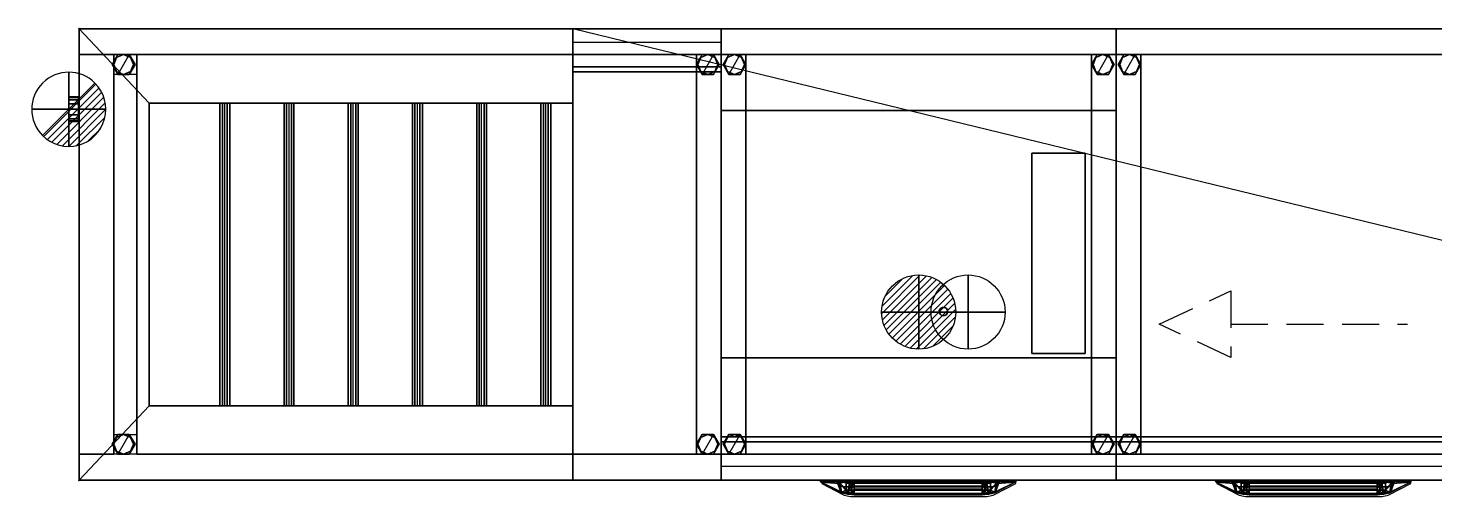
# Model space of a CAD drawing. Header units: millimetres. Extents: x -68 to 5486, y -1097 to -150.
# Drawn here: x -68 to 2780, y -1097 to -150 of the extents above; entities that cross this region are included whole.
import ezdxf

# ---------------------------------------------------------------- set-up
doc = ezdxf.new("R2010")
doc.units = ezdxf.units.MM
doc.header["$LTSCALE"] = 300
doc.header["$PDMODE"] = 3
doc.linetypes.add('CONTINUA', pattern=[0])
doc.linetypes.add('NASCOSTA', pattern=[0.375, 0.25, -0.125])
for name, color, linetype in [('IQ_200_2D', 1, 'Continuous'), ('IQ_200_3D', 1, 'CONTINUA'), ('IQ_204_2D', 7, 'Continuous'), ('IQ_204_3D', 7, 'Continuous'), ('IQ_CON_COLDWATER_INT', 7, 'Continuous'), ('IQ_CON_DRAIN_INT', 7, 'Continuous'), ('IQ_CON_HOTWATER_INT', 7, 'Continuous'), ('IQ_INS_3D', 3, 'Continuous')]:
    doc.layers.add(name, color=color, linetype=linetype)

# ---------------------------------------------------------------- blocks, each defined once
blk = doc.blocks.new('Pann800')
at = {"layer": 'IQ_200_3D'}
for points in [[(800, -25, 21), (0, -25, 21), (0, 25, 21), (800, 25, 21)], [(0, 25, 21), (800, 25, 21), (800, 25), (0, 25)], [(800, 25), (0, 25), (0, 0), (800, 0)], [(0, 0, -897.7), (800, 0, -897.7), (800, -52.5, -860), (0, -52.5, -860)], [(0, -52.5, -19.3), (800, -52.5, -19.3), (800, -25, 21), (0, -25, 21)], [(800, -52.5, -860), (0, -52.5, -860), (0, -52.5, -19.3), (800, -52.5, -19.3)]]:
    blk.add_3dface(points, dxfattribs=at)
mesh = blk.add_polyface(dxfattribs=at)
corners = [(0, -25, 21), (0, 25, 21), (0, 25), (0, 0), (0, 0, -897.7), (0, -52.5, -860), (0, -52.5, -19.3)]
mesh.append_faces([[corners[k] for k in face] for face in [(0, 6, 0)]], dxfattribs={"vtx0": -1})
mesh.append_faces([[corners[k] for k in face] for face in [(0, 3, 4), (0, 4, 5), (0, 5, 6)]], dxfattribs={"vtx0": -1, "vtx2": -1})
mesh.append_faces([[corners[k] for k in face] for face in [(0, 1, 2, 3)]], dxfattribs={"vtx3": -1})
mesh = blk.add_polyface(dxfattribs=at)
corners = [(800, -25, 21), (800, 25, 21), (800, 25), (800, 0), (800, 0, -897.7), (800, -52.5, -860), (800, -52.5, -19.3)]
mesh.append_faces([[corners[k] for k in face] for face in [(0, 6, 0)]], dxfattribs={"vtx0": -1})
mesh.append_faces([[corners[k] for k in face] for face in [(0, 3, 4), (0, 4, 5), (0, 5, 6)]], dxfattribs={"vtx0": -1, "vtx2": -1})
mesh.append_faces([[corners[k] for k in face] for face in [(0, 1, 2, 3)]], dxfattribs={"vtx3": -1})
blk = doc.blocks.new('Pann800Low')
at = {"layer": 'IQ_200_3D', "extrusion": (-1, 3.44509e-16, -2.22045e-16), "elevation": 800}
blk.add_lwpolyline([(0, 0), (0, 367.3), (52.5, 405), (52.5, 0)], close=True, dxfattribs=at)
at = {"layer": 'IQ_200_3D', "extrusion": (-1, 3.44509e-16, -2.22045e-16)}
blk.add_lwpolyline([(0, 0), (0, 367.3), (52.5, 405), (52.5, 0)], close=True, dxfattribs=at)
at = {"layer": 'IQ_200_3D'}
for points in [[(-800, 0), (0, 0), (0, -52.5), (-800, -52.5)], [(-800, -52.5, 405), (0, -52.5, 405), (0, 0, 367.3), (-800, 0, 367.3)], [(0, 0), (0, 0, 367.3), (-800, 0, 367.3), (-800, 0)], [(-800, -52.5), (-800, 0), (-800, 0, 367.3), (-800, -52.5, 405)], [(0, -52.5), (0, 0), (0, 0, 367.3), (0, -52.5, 405)], [(0, -52.5), (-800, -52.5), (-800, -52.5, 405), (0, -52.5, 405)]]:
    blk.add_3dface(points, dxfattribs=at)
blk = doc.blocks.new('Panel800_Back')
at = {"layer": 'IQ_200_3D'}
for points in [[(0, 52.5, 1270), (-800, 52.5, 1270), (-800, 52.5, 410), (0, 52.5, 410)], [(-800, 52.5, 1270), (-800, -0.6, 1270), (-800, 0, 410), (-800, 52.5, 410)], [(-800, 52.5, 405), (-800, 0, 405), (-800, 0), (-800, 52.5)], [(0, 52.5), (0, 52.5, 405), (-800, 52.5, 405), (-800, 52.5)], [(-800, 0, 405), (-800, 52.5, 405), (0, 52.5, 405), (0, 0, 405)], [(-800, 0, 410), (-800, 52.5, 410), (0, 52.5, 410), (0, 0, 410)], [(0, 52.5, 1270), (0, -0.6, 1270), (0, 0, 410), (0, 52.5, 410)], [(0, 52.5, 405), (0, 0, 405), (0, 0), (0, 52.5)], [(0, 0, 405), (0, 0, 410), (-800, 0, 410), (-800, 0, 405)]]:
    blk.add_3dface(points, dxfattribs=at)
blk = doc.blocks.new('Feet')
at = {"layer": 'IQ_200_3D'}
mesh = blk.add_polyface(dxfattribs=at)
corners = [(11.5, -20), (23.1, 0), (11.5, 20), (-11.5, 20), (-23.1, 0), (-11.5, -20), (11.5, -20, 6.2), (23.1, 0, 6.2), (11.5, 20, 6.2), (-11.5, 20, 6.2), (-23.1, 0, 6.2), (-11.5, -20, 6.2)]
mesh.append_faces([[corners[k] for k in face] for face in [(0, 1, 7, 6), (1, 2, 8, 7), (2, 3, 9, 8), (3, 9, 10, 4), (4, 10, 11, 5), (5, 11, 6, 0), (1, 7, 6, 0)]])
mesh.append_faces([[corners[k] for k in face] for face in [(2, 5, 4, 3), (8, 11, 10, 9)]], dxfattribs={"vtx0": -1})
mesh.append_faces([[corners[k] for k in face] for face in [(0, 1, 2, 5), (6, 7, 8, 11)]], dxfattribs={"vtx2": -1})
mesh = blk.add_polyface(dxfattribs=at)
corners = [(-20, 0, 39), (-14.1, -14.1, 39), (0, -20, 39), (14.1, -14.1, 39), (20, 0, 39), (14.1, 14.1, 39), (0, 20, 39), (-14.1, 14.1, 39), (-20, 0, 150), (-14.1, -14.1, 150), (0, -20, 150), (14.1, -14.1, 150), (20, 0, 150), (14.1, 14.1, 150), (0, 20, 150), (-14.1, 14.1, 150)]
mesh.append_faces([[corners[k] for k in face] for face in [(0, 1, 9, 8), (1, 2, 10, 9), (2, 3, 11, 10), (3, 4, 12, 11), (4, 5, 13, 12), (5, 6, 14, 13), (6, 7, 15, 14), (7, 0, 8, 15)]])
blk = doc.blocks.new('Maniglia')
at = {"layer": 'IQ_200_3D'}
mesh = blk.add_polyface(dxfattribs=at)
corners = [(-198.8, 0, 104.8), (-198.3, -2.3, 104.9), (-198.1, -3.3, 104.9), (-197.6, -3.9, 105.2), (-199.2, 0, 104.2), (-198.7, -2.3, 104.3), (-198.4, -3.2, 104.4), (-199.1, 0, 103.7), (-198.7, -2.3, 103.8), (-198.5, -3.2, 103.8), (-197.3, -4.3, 104.4), (-198.7, 0, 103.2), (-198.2, -2.2, 103.2), (-197.7, -3.3, 103.3), (-197.4, -3.7, 103.5), (-197.3, -4.3, 104.4), (-198.2, 0, 103.1), (-197.7, -2.2, 103.1), (-197, -3.3, 103.2), (-197.1, -3.7, 103.5)]
mesh.append_faces([[corners[k] for k in face] for face in [(0, 1, 5, 4), (1, 2, 6, 5), (2, 3, 6), (4, 5, 8, 7), (5, 6, 9, 8), (6, 3, 10, 9), (7, 8, 12, 11), (8, 9, 13, 12), (9, 10, 14, 13), (10, 15, 14), (11, 12, 17, 16), (12, 13, 18, 17), (13, 14, 19, 18), (14, 15, 19)]])
mesh = blk.add_polyface(dxfattribs=at)
corners = [(-197.6, -3.9, 105.2), (-198.1, -3.3, 104.9), (-198.3, -2.3, 104.9), (-198.8, 0, 104.8), (-166.4, 0, 130.7), (-157.8, -23.6, 129.8)]
mesh.append_faces([[corners[k] for k in face] for face in [(0, 4, 5)]], dxfattribs={"vtx0": -1})
mesh.append_faces([[corners[k] for k in face] for face in [(0, 3, 4)]], dxfattribs={"vtx0": -1, "vtx2": -1})
mesh.append_faces([[corners[k] for k in face] for face in [(0, 1, 2, 3)]], dxfattribs={"vtx3": -1})
mesh = blk.add_polyface(dxfattribs=at)
corners = [(-197.6, -3.9, 105.2), (-197.1, -3.7, 103.5), (-197, -3.3, 103.2), (-197.7, -2.2, 103.1), (-198.2, 0, 103.1), (-160.5, -6.4, 103.3), (-160.4, -5.8, 103.1), (-146.7, -2.1, 103.1), (-146.7, 0, 103.1)]
mesh.append_faces([[corners[k] for k in face] for face in [(0, 5, 1), (1, 5, 6, 2), (2, 6, 7, 3), (3, 7, 8, 4)]])
mesh = blk.add_polyface(dxfattribs=at)
corners = [(-166.4, 0, 130.7), (-160.7, 0, 133.9), (-158.4, -12.2, 132), (-156, -24.3, 130.7), (-157.8, -23.6, 129.8)]
mesh.append_faces([[corners[k] for k in face] for face in [(0, 1, 2), (2, 3, 4), (0, 2, 4)]])
mesh = blk.add_polyface(dxfattribs=at)
corners = [(-147.1, 0, 135.1), (-147.1, -6.3, 133.2), (-147.1, -13.3, 132.1), (-147.1, -20, 132.1), (-145.2, -26.6, 133), (-143.4, -28.5, 131.6), (-136.1, -29.1, 120.4), (-135.3, -27.4, 119.1), (-141.3, -24, 116.2), (-142.3, -25.4, 117), (-155.8, -25.6, 128.9), (-156, -24.3, 130.7), (-158.4, -12.2, 132), (-160.7, 0, 133.9)]
mesh.append_faces([[corners[k] for k in face] for face in [(0, 1, 13), (1, 2, 12, 13), (2, 3, 11, 12), (3, 4, 11), (4, 5, 10, 11), (5, 6, 9, 10), (6, 7, 8, 9)]])
mesh = blk.add_polyface(dxfattribs=at)
corners = [(-136.7, 0, 135.1), (-136.7, -6.3, 133.2), (-136.7, -13.3, 132.1), (-136.7, -20, 132.1), (-135.9, -26.8, 133), (-135.9, -28.6, 131.7), (-130.8, -29.8, 121.6), (-130.6, -27.9, 120), (-135.3, -27.4, 119.1), (-136.1, -29.1, 120.4), (-143.4, -28.5, 131.6), (-145.2, -26.6, 133), (-147.1, -20, 132.1), (-147.1, -13.3, 132.1), (-147.1, -6.3, 133.2), (-147.1, 0, 135.1)]
mesh.append_faces([[corners[k] for k in face] for face in [(0, 1, 14, 15), (1, 2, 13, 14), (2, 3, 12, 13), (3, 4, 11, 12), (4, 5, 10, 11), (5, 6, 9, 10), (6, 7, 8, 9)]])
mesh = blk.add_polyface(dxfattribs=at)
corners = [(-130.6, -27.9, 120), (-130.6, -18.1, 121.4), (-130.6, -11.8, 121.2), (-130.6, -3.8, 119.6), (-130.6, -3.1, 118.7), (-134.3, -3.1, 116.7), (-138, -3.1, 114.8), (-139.3, -3.1, 113.1), (-146.7, -3.1, 104.1), (-146.7, -2.8, 103.3), (-146.7, -2.1, 103.1), (-146.7, 0, 103.1), (128.6, -27.9, 120), (128.6, -18.1, 121.4), (128.6, -11.8, 121.2), (128.6, -3.8, 119.6), (128.6, -3.1, 118.7), (132.3, -3.1, 116.7), (136, -3.1, 114.8), (137.3, -3.1, 113.1), (144.7, -3.1, 104.1), (144.7, -2.8, 103.3), (144.7, -2.1, 103.1), (144.7, 0, 103.1)]
mesh.append_faces([[corners[k] for k in face] for face in [(0, 12, 13, 1), (2, 1, 13, 14), (3, 2, 14, 15), (4, 3, 15, 16), (5, 4, 16, 17), (6, 5, 17, 18), (7, 6, 18, 19), (8, 7, 19, 20), (9, 8, 20, 21), (10, 9, 21, 22), (11, 10, 22, 23)]])
mesh = blk.add_polyface(dxfattribs=at)
corners = [(134.7, 0, 135.1), (134.7, -6.3, 133.2), (134.7, -13.3, 132.1), (134.7, -20, 132.1), (133.9, -26.8, 133), (133.9, -28.6, 131.7), (128.8, -29.8, 121.6), (128.6, -27.9, 120), (-130.6, -27.9, 120), (-130.8, -29.8, 121.6), (-135.9, -28.6, 131.7), (-135.9, -26.8, 133), (-136.7, -20, 132.1), (-136.7, -13.3, 132.1), (-136.7, -6.3, 133.2), (-136.7, 0, 135.1)]
mesh.append_faces([[corners[k] for k in face] for face in [(0, 1, 14, 15), (1, 2, 13, 14), (2, 3, 12, 13), (3, 4, 11, 12), (4, 5, 10, 11), (5, 6, 9, 10), (6, 7, 8, 9)]])
mesh = blk.add_polyface(dxfattribs=at)
corners = [(134.7, 0, 135.1), (134.7, -6.3, 133.2), (134.7, -13.3, 132.1), (134.7, -20, 132.1), (133.9, -26.8, 133), (133.9, -28.6, 131.7), (128.8, -29.8, 121.6), (128.6, -27.9, 120), (133.3, -27.4, 119.1), (134.1, -29.1, 120.4), (141.4, -28.5, 131.6), (143.2, -26.6, 133), (145.1, -20, 132.1), (145.1, -13.3, 132.1), (145.1, -6.3, 133.2), (145.1, 0, 135.1)]
mesh.append_faces([[corners[k] for k in face] for face in [(15, 14, 1, 0), (14, 13, 2, 1), (13, 12, 3, 2), (12, 11, 4, 3), (11, 10, 5, 4), (10, 9, 6, 5), (9, 8, 7, 6)]])
mesh = blk.add_polyface(dxfattribs=at)
corners = [(145.1, 0, 135.1), (145.1, -6.3, 133.2), (145.1, -13.3, 132.1), (145.1, -20, 132.1), (143.2, -26.6, 133), (141.4, -28.5, 131.6), (134.1, -29.1, 120.4), (133.3, -27.4, 119.1), (139.3, -24, 116.2), (140.3, -25.4, 117), (153.8, -25.6, 128.9), (154, -24.3, 130.7), (156.4, -12.2, 132), (158.7, 0, 133.9)]
mesh.append_faces([[corners[k] for k in face] for face in [(13, 1, 0), (13, 12, 2, 1), (12, 11, 3, 2), (11, 4, 3), (11, 10, 5, 4), (10, 9, 6, 5), (9, 8, 7, 6)]])
mesh = blk.add_polyface(dxfattribs=at)
corners = [(195.6, -3.9, 105.2), (195.1, -3.7, 103.5), (195, -3.3, 103.2), (195.7, -2.2, 103.1), (196.1, 0, 103.1), (158.5, -6.4, 103.3), (158.4, -5.8, 103.1), (144.7, -2.1, 103.1), (144.7, 0, 103.1)]
mesh.append_faces([[corners[k] for k in face] for face in [(1, 5, 0), (2, 6, 5, 1), (3, 7, 6, 2), (4, 8, 7, 3)]])
mesh = blk.add_polyface(dxfattribs=at)
corners = [(164.3, 0, 130.7), (158.7, 0, 133.9), (156.4, -12.2, 132), (154, -24.3, 130.7), (155.8, -23.6, 129.8)]
mesh.append_faces([[corners[k] for k in face] for face in [(2, 1, 0), (4, 3, 2), (4, 2, 0)]])
mesh = blk.add_polyface(dxfattribs=at)
corners = [(195.6, -3.9, 105.2), (196.1, -3.3, 104.9), (196.3, -2.3, 104.9), (196.8, 0, 104.8), (164.3, 0, 130.7), (155.8, -23.6, 129.8)]
mesh.append_faces([[corners[k] for k in face] for face in [(5, 4, 0)]], dxfattribs={"vtx1": -1})
mesh.append_faces([[corners[k] for k in face] for face in [(4, 3, 0)]], dxfattribs={"vtx1": -1, "vtx2": -1})
mesh.append_faces([[corners[k] for k in face] for face in [(3, 2, 1, 0)]], dxfattribs={"vtx3": -1})
mesh = blk.add_polyface(dxfattribs=at)
corners = [(196.8, 0, 104.8), (196.3, -2.3, 104.9), (196.1, -3.3, 104.9), (195.6, -3.9, 105.2), (197.2, 0, 104.2), (196.7, -2.3, 104.3), (196.4, -3.2, 104.4), (197.1, 0, 103.7), (196.7, -2.3, 103.8), (196.5, -3.2, 103.8), (195.3, -4.3, 104.4), (196.6, 0, 103.2), (196.2, -2.2, 103.2), (195.7, -3.3, 103.3), (195.3, -3.7, 103.5), (195.3, -4.3, 104.4), (196.1, 0, 103.1), (195.7, -2.2, 103.1), (195, -3.3, 103.2), (195.1, -3.7, 103.5)]
mesh.append_faces([[corners[k] for k in face] for face in [(4, 5, 1, 0), (5, 6, 2, 1), (6, 3, 2), (7, 8, 5, 4), (8, 9, 6, 5), (9, 10, 3, 6), (11, 12, 8, 7), (12, 13, 9, 8), (13, 14, 10, 9), (14, 15, 10), (16, 17, 12, 11), (17, 18, 13, 12), (18, 19, 14, 13), (19, 15, 14)]])
mesh = blk.add_polyface(dxfattribs=at)
corners = [(-197.6, -3.9, 105.2), (-157.8, -23.6, 129.8), (-156, -24.3, 130.7), (-197.3, -4.3, 104.4), (-157.4, -24.8, 128), (-155.8, -25.6, 128.9), (-160.5, -6.4, 103.3), (-143.5, -24.2, 116.1), (-142.3, -25.4, 117), (-159.6, -6.2, 103.2), (-142.8, -22.6, 115.2), (-141.3, -24, 116.2)]
mesh.append_faces([[corners[k] for k in face] for face in [(0, 1)]])
mesh = blk.add_polyface(dxfattribs=at)
corners = [(-197.6, -3.9, 105.2), (-157.8, -23.6, 129.8), (-156, -24.3, 130.7), (-197.3, -4.3, 104.4), (-157.4, -24.8, 128), (-155.8, -25.6, 128.9), (-160.5, -6.4, 103.3), (-143.5, -24.2, 116.1), (-142.3, -25.4, 117), (-159.6, -6.2, 103.2), (-142.8, -22.6, 115.2), (-141.3, -24, 116.2)]
mesh.append_faces([[corners[k] for k in face] for face in [(0, 1, 4, 3), (1, 2, 5, 4), (3, 4, 7, 6), (4, 5, 8, 7), (6, 7, 10, 9), (7, 8, 11, 10)]])
mesh = blk.add_polyface(dxfattribs=at)
corners = [(-160.4, -5.8, 103.1), (-160.5, -6.4, 103.3), (-159.6, -6.2, 103.2), (-142.8, -22.6, 115.2), (-141.3, -24, 116.2), (-135.3, -27.4, 119.1), (-130.6, -27.9, 120), (-130.6, -18.1, 121.4), (-130.6, -11.8, 121.2), (-130.6, -3.8, 119.6), (-130.6, -3.1, 118.7), (-134.7, -3.9, 117.5), (-134.3, -3.1, 116.7), (-138.8, -3.9, 115.4), (-138, -3.1, 114.8), (-140, -3.9, 113.8), (-139.3, -3.1, 113.1), (-147.5, -3.2, 103.8), (-146.7, -3.1, 104.1), (-146.7, -2.8, 103.3), (-146.7, -2.1, 103.1)]
mesh.append_faces([[corners[k] for k in face] for face in [(0, 1, 2), (2, 17, 20, 0), (17, 18, 19), (17, 19, 20), (2, 3, 15, 17), (15, 16, 18, 17), (3, 4, 13, 15), (13, 14, 16, 15), (4, 5, 11, 13), (11, 12, 14, 13), (5, 6, 7), (5, 7, 8, 11), (8, 9, 11), (11, 9, 10, 12)]])
mesh = blk.add_polyface(dxfattribs=at)
corners = [(158.4, -5.8, 103.1), (158.5, -6.4, 103.3), (157.6, -6.2, 103.2), (140.8, -22.6, 115.2), (139.3, -24, 116.2), (133.3, -27.4, 119.1), (128.6, -27.9, 120), (128.6, -18.1, 121.4), (128.6, -11.8, 121.2), (128.6, -3.8, 119.6), (128.6, -3.1, 118.7), (132.7, -3.9, 117.5), (132.3, -3.1, 116.7), (136.8, -3.9, 115.4), (136, -3.1, 114.8), (138, -3.9, 113.8), (137.3, -3.1, 113.1), (145.5, -3.2, 103.8), (144.7, -3.1, 104.1), (144.7, -2.8, 103.3), (144.7, -2.1, 103.1)]
mesh.append_faces([[corners[k] for k in face] for face in [(2, 1, 0), (0, 20, 17, 2), (19, 18, 17), (20, 19, 17), (17, 15, 3, 2), (17, 18, 16, 15), (15, 13, 4, 3), (15, 16, 14, 13), (13, 11, 5, 4), (13, 14, 12, 11), (7, 6, 5), (11, 8, 7, 5), (11, 9, 8), (12, 10, 9, 11)]])
mesh = blk.add_polyface(dxfattribs=at)
corners = [(195.6, -3.9, 105.2), (155.8, -23.6, 129.8), (154, -24.3, 130.7), (195.3, -4.3, 104.4), (155.4, -24.8, 128), (153.8, -25.6, 128.9), (158.5, -6.4, 103.3), (141.5, -24.2, 116.1), (140.3, -25.4, 117), (157.6, -6.2, 103.2), (140.8, -22.6, 115.2), (139.3, -24, 116.2)]
mesh.append_faces([[corners[k] for k in face] for face in [(3, 4, 1, 0), (4, 5, 2, 1), (6, 7, 4, 3), (7, 8, 5, 4), (9, 10, 7, 6), (10, 11, 8, 7)]])
mesh = blk.add_polyface(dxfattribs=at)
corners = [(195.6, -3.9, 105.2), (155.8, -23.6, 129.8), (154, -24.3, 130.7), (195.3, -4.3, 104.4), (155.4, -24.8, 128), (153.8, -25.6, 128.9), (158.5, -6.4, 103.3), (141.5, -24.2, 116.1), (140.3, -25.4, 117), (157.6, -6.2, 103.2), (140.8, -22.6, 115.2), (139.3, -24, 116.2)]
mesh.append_faces([[corners[k] for k in face] for face in [(1, 0)]])
blk = doc.blocks.new('Rinse')
at = {"layer": 'IQ_200_2D'}
for p, q in [((0, 0), (800, 0)), ((202.9, -913), (0, -913)), ((800, -913), (597.1, -913))]:
    blk.add_line(p, q, dxfattribs=at)
at = {"layer": 'IQ_200_2D', "linetype": 'CONTINUA', "ltscale": 10}
blk.add_lwpolyline([(202.9, -913), (203.6, -919.5), (246.3, -941.8, 0.121157), (271.2, -946), (528.8, -946, 0.121157), (553.7, -941.8), (596.4, -919.5), (597.1, -913)], format="xyb", dxfattribs=at)
at = {"layer": 'IQ_200_3D'}
for points in [[(800, 0, 1420), (800, -825.5, 1420), (0, -825.5, 1420), (0, 0, 1420)], [(0, -52.5, 570), (0, -107.5, 570), (0, -107.5, 1315), (0, -53.1, 1420)], [(0, -52.5, 150), (0, -52.5, 570), (0, -860.5, 570), (0, -860.5, 150)], [(800, -860.5, 570), (0, -860.5, 570), (0, -52.5, 570), (800, -52.5, 570)], [(0, -52.5, 150), (800, -52.5, 150), (800, -860.5, 150), (0, -860.5, 150)], [(0, -107.5, 1315), (0, -805.5, 1315), (0, -860.5, 1420), (0, -53.1, 1420)], [(50.1, -52.5, 115), (749.9, -52.5, 115), (749.9, -860.5, 115), (50.1, -860.5, 115)], [(50.1, -52.5, 115), (50.1, -860.5, 115), (50.1, -860.5, 150), (50.1, -52.5, 150)], [(749.9, -52.5, 115), (749.9, -860.5, 115), (749.9, -860.5, 150), (749.9, -52.5, 150)], [(800, -860.5, 150), (800, -860.5, 570), (800, -52.5, 570), (800, -52.5, 150)], [(800, -52.5, 570), (800, -107.5, 570), (800, -107.5, 1315), (800, -53.1, 1420)], [(800, -107.5, 1315), (800, -805.5, 1315), (800, -860.5, 1420), (800, -53.1, 1420)], [(0, -860.5, 1420), (0, -805.5, 1315), (0, -805.5, 570), (0, -860.5, 570)], [(800, -825.5, 1420), (0, -825.5, 1420), (0, -860.5, 1420), (800, -860.5, 1420)], [(800, -860.5, 1420), (800, -805.5, 1315), (800, -805.5, 570), (800, -860.5, 570)], [(0, -860.5, 517.3), (0, -860.5, 522.3), (800, -860.5, 522.3), (800, -860.5, 517.3)]]:
    blk.add_3dface(points, dxfattribs=at)
at = {"layer": 'IQ_204_2D'}
for p, q in [((0, -913), (0, 0)), ((800, -913), (800, 0))]:
    blk.add_line(p, q, dxfattribs=at)
for points in [[(800, -825.5), (0, -825.5)], [(800, -835.5), (0, -835.5)], [(800, -885.5), (0, -885.5)], [(597.1, -913), (202.9, -913)]]:
    blk.add_lwpolyline(points, dxfattribs=at)
at = {"rotation": 180}
for p in [(27, -72.5), (773, -72.5), (27, -840.5), (773, -840.5)]:
    blk.add_blockref('Feet', p, dxfattribs=at)
at = {"layer": 'IQ_200_3D'}
for name, p in [('Panel800_Back', (800, -52.5, 150)), ('Pann800', (0, -860.5, 1420)), ('Pann800Low', (800, -860.5, 150)), ('Maniglia', (400, -913, 560))]:
    blk.add_blockref(name, p, dxfattribs=at)
mesh = blk.add_polyface(dxfattribs=at)
corners = [(800, 0, 1420), (0, 0, 1420), (0, -825.5, 1420), (800, -825.5, 1420), (800, 0, 1792), (0, 0, 1792), (0, -825.5, 1792), (800, -825.5, 1792)]
mesh.append_faces([[corners[k] for k in face] for face in [(0, 1, 2, 3), (4, 5, 6, 7), (0, 1, 5, 4), (1, 2, 6, 5), (2, 6, 7, 3), (3, 7, 4, 0)]])
blk = doc.blocks.new('pq_con_drain3d')
at = {"layer": 'IQ_204_3D'}
for points, invisible_edges in [([(-8.5, 0, -60), (-8.2, 2.2, -60), (-7.4, 4.2, -60), (-6, 6, -60)], 8), ([(6, 6, -60), (7.4, 4.2, -60), (-6, -6, -60), (-8.5, 0, -60)], 14), ([(-8.5, 0), (-8.2, 2.2), (-8.2, 2.2, -60), (-8.5, 0, -60)], 2), ([(-8.5, 0, -60), (-6, -6, -60), (-7.4, -4.2, -60), (-8.2, -2.2, -60)], 1), ([(-8.5, 0, -60), (-8.2, -2.2, -60), (-8.2, -2.2), (-8.5, 0)], 2), ([(-7.4, 4.2, -60), (-8.2, 2.2, -60), (-8.2, 2.2), (-7.4, 4.2)], 10), ([(-6, 6, -60), (-7.4, 4.2, -60), (-7.4, 4.2), (-6, 6)], 10), ([(0, 8.5, -60), (-6, 6, -60), (-4.2, 7.4, -60), (-2.2, 8.2, -60)], 1), ([(-4.2, 7.4, -60), (-6, 6, -60), (-6, 6), (-4.2, 7.4)], 10), ([(-2.2, 8.2, -60), (-4.2, 7.4, -60), (-4.2, 7.4), (-2.2, 8.2)], 10), ([(0, 8.5, -60), (-2.2, 8.2, -60), (-2.2, 8.2), (0, 8.5)], 10), ([(0, 8.5, -60), (2.2, 8.2, -60), (4.2, 7.4, -60), (6, 6, -60)], 8), ([(0, 8.5), (2.2, 8.2), (2.2, 8.2, -60), (0, 8.5, -60)], 10), ([(4.2, 7.4, -60), (2.2, 8.2, -60), (2.2, 8.2), (4.2, 7.4)], 10), ([(6, 6, -60), (4.2, 7.4, -60), (4.2, 7.4), (6, 6)], 10), ([(7.4, 4.2, -60), (6, 6, -60), (6, 6), (7.4, 4.2)], 10), ([(8.5, 0, -60), (6, -6, -60), (7.4, 4.2, -60), (8.2, 2.2, -60)], 3), ([(8.5, 0, -60), (8.2, -2.2, -60), (7.4, -4.2, -60), (6, -6, -60)], 8), ([(8.2, 2.2, -60), (7.4, 4.2, -60), (7.4, 4.2), (8.2, 2.2)], 10), ([(8.5, 0, -60), (8.2, 2.2, -60), (8.2, 2.2), (8.5, 0)], 2), ([(8.5, 0), (8.2, -2.2), (8.2, -2.2, -60), (8.5, 0, -60)], 2), ([(-8.2, -2.2, -60), (-7.4, -4.2, -60), (-7.4, -4.2), (-8.2, -2.2)], 10), ([(-7.4, -4.2, -60), (-6, -6, -60), (-6, -6), (-7.4, -4.2)], 10), ([(0, -8.5, -60), (-2.2, -8.2, -60), (-4.2, -7.4, -60), (-6, -6, -60)], 8), ([(-6, -6, -60), (-4.2, -7.4, -60), (-4.2, -7.4), (-6, -6)], 10), ([(-4.2, -7.4, -60), (-2.2, -8.2, -60), (-2.2, -8.2), (-4.2, -7.4)], 10), ([(0, -8.5), (-2.2, -8.2), (-2.2, -8.2, -60), (0, -8.5, -60)], 10), ([(4.2, -7.4, -60), (2.2, -8.2, -60), (0, -8.5, -60), (6, -6, -60)], 4), ([(0, -8.5, -60), (2.2, -8.2, -60), (2.2, -8.2), (0, -8.5)], 10), ([(2.2, -8.2, -60), (4.2, -7.4, -60), (4.2, -7.4), (2.2, -8.2)], 10), ([(4.2, -7.4, -60), (6, -6, -60), (6, -6), (4.2, -7.4)], 10), ([(6, -6, -60), (7.4, -4.2, -60), (7.4, -4.2), (6, -6)], 10), ([(7.4, -4.2, -60), (8.2, -2.2, -60), (8.2, -2.2), (7.4, -4.2)], 10)]:
    blk.add_3dface(points, dxfattribs=dict(at, invisible_edges=invisible_edges))
blk = doc.blocks.new('coldwater')
blk.add_circle((0, 0), 3)
at = {"extrusion": (-1, 0, 0)}
blk.add_circle((0, 0), 3, dxfattribs=at)
at = {"extrusion": (0, -1, 0)}
blk.add_circle((0, 0), 3, dxfattribs=at)
blk = doc.blocks.new('*X12')
at = {"color": 0}
for p, q in [((134.08, 2208.73), (141.89, 2216.54)), ((134.16, 2210.23), (140.39, 2216.46)), ((134.24, 2207.47), (143.15, 2216.38)), ((134.56, 2206.38), (144.24, 2216.06)), ((134.8, 2212.28), (138.34, 2215.82)), ((135.01, 2205.42), (145.2, 2215.61)), ((135.56, 2204.56), (146.06, 2215.06)), ((136.22, 2203.8), (146.82, 2214.4)), ((136.96, 2203.13), (147.49, 2213.66)), ((137.81, 2202.56), (148.06, 2212.81)), ((138.76, 2202.1), (148.52, 2211.86)), ((139.83, 2201.76), (148.86, 2210.79)), ((141.06, 2201.57), (149.05, 2209.56)), ((142.52, 2201.61), (149.01, 2208.1)), ((144.44, 2202.12), (148.5, 2206.18))]:
    blk.add_line(p, q, dxfattribs=at)
blk = doc.blocks.new('hotwater')
for p, q in [((0, 0, -3), (0, 0, -3)), ((3, 0), (3, 0))]:
    blk.add_line(p, q)
blk.add_circle((0, 0), 3)
at = {"extrusion": (-1, 0, 0)}
blk.add_circle((0, 0), 3, dxfattribs=at)
at = {"extrusion": (0, -1, 0)}
blk.add_circle((0, 0), 3, dxfattribs=at)
at = {"xscale": 0.4000000000000909, "yscale": 0.4000000000000909, "zscale": 0.4000000000000909}
blk.add_blockref('*X12', (-56.63, -883.62), dxfattribs=at)
at = {"extrusion": (-1, 0, 0), "xscale": 0.3999999999999773, "yscale": 0.3999999999999773, "zscale": 0.3999999999999773}
blk.add_blockref('*X12', (-56.63, -883.62), dxfattribs=at)
at = {"extrusion": (0, -1, 0), "xscale": 0.4000000000000909, "yscale": 0.4000000000000909, "zscale": 0.4000000000000909}
blk.add_blockref('*X12', (-56.63, -883.62), dxfattribs=at)
blk = doc.blocks.new('DryerVent_RL')
at = {"layer": 'IQ_200_2D'}
for p, q in [((0, 0), (800, 0)), ((202.9, -913), (0, -913)), ((800, -913), (597.1, -913))]:
    blk.add_line(p, q, dxfattribs=at)
at = {"layer": 'IQ_200_2D', "linetype": 'CONTINUA', "ltscale": 10}
blk.add_lwpolyline([(202.9, -913), (203.6, -919.5), (246.3, -941.8, 0.121157), (271.2, -946), (528.8, -946, 0.121157), (553.7, -941.8), (596.4, -919.5), (597.1, -913)], format="xyb", dxfattribs=at)
at = {"layer": 'IQ_200_3D'}
for points in [[(800, 0, 1420), (800, -825.5, 1420), (0, -825.5, 1420), (0, 0, 1420)], [(0, -52.5, 570), (0, -107.5, 570), (0, -107.5, 1315), (0, -53.1, 1420)], [(0, -52.5, 150), (0, -52.5, 570), (0, -860.5, 570), (0, -860.5, 150)], [(800, -860.5, 570), (0, -860.5, 570), (0, -52.5, 570), (800, -52.5, 570)], [(0, -52.5, 150), (800, -52.5, 150), (800, -860.5, 150), (0, -860.5, 150)], [(0, -107.5, 1315), (0, -805.5, 1315), (0, -860.5, 1420), (0, -53.1, 1420)], [(50.1, -52.5, 115), (749.9, -52.5, 115), (749.9, -860.5, 115), (50.1, -860.5, 115)], [(50.1, -52.5, 115), (50.1, -860.5, 115), (50.1, -860.5, 150), (50.1, -52.5, 150)], [(749.9, -52.5, 115), (749.9, -860.5, 115), (749.9, -860.5, 150), (749.9, -52.5, 150)], [(800, -860.5, 150), (800, -860.5, 570), (800, -52.5, 570), (800, -52.5, 150)], [(800, -52.5, 570), (800, -107.5, 570), (800, -107.5, 1315), (800, -53.1, 1420)], [(800, -107.5, 1315), (800, -805.5, 1315), (800, -860.5, 1420), (800, -53.1, 1420)], [(0, -860.5, 1420), (0, -805.5, 1315), (0, -805.5, 570), (0, -860.5, 570)], [(800, -825.5, 1420), (0, -825.5, 1420), (0, -860.5, 1420), (800, -860.5, 1420)], [(800, -860.5, 1420), (800, -805.5, 1315), (800, -805.5, 570), (800, -860.5, 570)], [(0, -860.5, 517.3), (0, -860.5, 522.3), (800, -860.5, 522.3), (800, -860.5, 517.3)]]:
    blk.add_3dface(points, dxfattribs=at)
at = {"layer": 'IQ_204_2D'}
for p, q in [((0, -913), (0, 0)), ((800, -913), (800, 0))]:
    blk.add_line(p, q, dxfattribs=at)
for points in [[(0, -165.6), (800, -165.6)], [(629, -657), (629, -252), (737, -252), (737, -657), (629, -657)], [(0, -665.6), (800, -665.6)], [(800, -825.5), (0, -825.5)], [(800, -835.5), (0, -835.5)], [(800, -885.5), (0, -885.5)], [(597.1, -913), (202.9, -913)]]:
    blk.add_lwpolyline(points, dxfattribs=at)
at = {"rotation": 180}
for p in [(27, -72.5), (773, -72.5), (27, -840.5), (773, -840.5)]:
    blk.add_blockref('Feet', p, dxfattribs=at)
at = {"layer": 'IQ_200_3D'}
for name, p in [('Panel800_Back', (800, -52.5, 150)), ('Pann800', (0, -860.5, 1420)), ('Pann800Low', (800, -860.5, 150)), ('Maniglia', (400, -913, 560))]:
    blk.add_blockref(name, p, dxfattribs=at)
at = {"layer": 'IQ_204_3D', "rotation": 180}
blk.add_blockref('pq_con_drain3d', (450, -572, 175), dxfattribs=at)
at = {"layer": 'IQ_CON_COLDWATER_INT', "xscale": 25, "yscale": 25, "zscale": 25}
blk.add_blockref('coldwater', (500, -573), dxfattribs=at)
at = {"layer": 'IQ_CON_HOTWATER_INT', "xscale": 25, "yscale": 25, "zscale": 25}
blk.add_blockref('hotwater', (400, -573), dxfattribs=at)
at = {"layer": 'IQ_200_3D'}
mesh = blk.add_polyface(dxfattribs=at)
corners = [(800, 0, 1420), (0, 0, 1420), (0, -825.5, 1420), (800, -825.5, 1420), (800, 0, 1792), (0, 0, 1792), (0, -825.5, 1792), (800, -825.5, 1792)]
mesh.append_faces([[corners[k] for k in face] for face in [(0, 1, 2, 3), (4, 5, 6, 7), (0, 1, 5, 4), (1, 2, 6, 5), (2, 6, 7, 3), (3, 7, 4, 0)]])
mesh = blk.add_polyface(dxfattribs=at)
corners = [(800, -165.6, 1792), (0, -165.6, 1792), (0, -665.6, 1792), (800, -665.6, 1792), (800, -165.6, 1983), (0, -165.6, 1983), (0, -665.6, 1983), (800, -665.6, 1983)]
mesh.append_faces([[corners[k] for k in face] for face in [(0, 1, 2, 3), (4, 5, 6, 7), (0, 1, 5, 4), (1, 2, 6, 5), (2, 6, 7, 3), (3, 7, 4, 0)]])
mesh = blk.add_polyface(dxfattribs=at)
corners = [(737, -252, 1983), (629, -252, 1983), (629, -657, 1983), (737, -657, 1983), (737, -252, 1999), (629, -252, 1999), (629, -657, 1999), (737, -657, 1999)]
mesh.append_faces([[corners[k] for k in face] for face in [(0, 1, 2, 3), (4, 5, 6, 7), (0, 1, 5, 4), (1, 2, 6, 5), (2, 6, 7, 3), (3, 7, 4, 0)]])
blk = doc.blocks.new('Pann300Low')
at = {"layer": 'IQ_200_3D', "extrusion": (-1, 3.44509e-16, -2.22045e-16), "elevation": 300}
blk.add_lwpolyline([(0, 0), (0, 367.3), (52.5, 405), (52.5, 0)], close=True, dxfattribs=at)
at = {"layer": 'IQ_200_3D', "extrusion": (-1, 3.44509e-16, -2.22045e-16)}
blk.add_lwpolyline([(0, 0), (0, 367.3), (52.5, 405), (52.5, 0)], close=True, dxfattribs=at)
at = {"layer": 'IQ_200_3D'}
for points in [[(-300, 0), (0, 0), (0, -52.5), (-300, -52.5)], [(-300, -52.5, 405), (0, -52.5, 405), (0, 0, 367.3), (-300, 0, 367.3)], [(0, 0), (0, 0, 367.3), (-300, 0, 367.3), (-300, 0)], [(-300, -52.5), (-300, 0), (-300, 0, 367.3), (-300, -52.5, 405)], [(0, -52.5), (0, 0), (0, 0, 367.3), (0, -52.5, 405)], [(0, -52.5), (-300, -52.5), (-300, -52.5, 405), (0, -52.5, 405)]]:
    blk.add_3dface(points, dxfattribs=at)
blk = doc.blocks.new('Pann300')
at = {"layer": 'IQ_200_3D'}
for points in [[(300, -25, 21), (0, -25, 21), (0, 25, 21), (300, 25, 21)], [(0, 25, 21), (300, 25, 21), (300, 25), (0, 25)], [(300, 25), (0, 25), (0, 0), (300, 0)], [(0, 0, -897.7), (300, 0, -897.7), (300, -52.5, -860), (0, -52.5, -860)], [(0, -52.5, -19.3), (300, -52.5, -19.3), (300, -25, 21), (0, -25, 21)], [(300, -52.5, -860), (0, -52.5, -860), (0, -52.5, -19.3), (300, -52.5, -19.3)]]:
    blk.add_3dface(points, dxfattribs=at)
mesh = blk.add_polyface(dxfattribs=at)
corners = [(0, -25, 21), (0, 25, 21), (0, 25), (0, 0), (0, 0, -897.7), (0, -52.5, -860), (0, -52.5, -19.3)]
mesh.append_faces([[corners[k] for k in face] for face in [(0, 6, 0)]], dxfattribs={"vtx0": -1})
mesh.append_faces([[corners[k] for k in face] for face in [(0, 3, 4), (0, 4, 5), (0, 5, 6)]], dxfattribs={"vtx0": -1, "vtx2": -1})
mesh.append_faces([[corners[k] for k in face] for face in [(0, 1, 2, 3)]], dxfattribs={"vtx3": -1})
mesh = blk.add_polyface(dxfattribs=at)
corners = [(300, -25, 21), (300, 25, 21), (300, 25), (300, 0), (300, 0, -897.7), (300, -52.5, -860), (300, -52.5, -19.3)]
mesh.append_faces([[corners[k] for k in face] for face in [(0, 6, 0)]], dxfattribs={"vtx0": -1})
mesh.append_faces([[corners[k] for k in face] for face in [(0, 3, 4), (0, 4, 5), (0, 5, 6)]], dxfattribs={"vtx0": -1, "vtx2": -1})
mesh.append_faces([[corners[k] for k in face] for face in [(0, 1, 2, 3)]], dxfattribs={"vtx3": -1})
blk = doc.blocks.new('*X2')
at = {"color": 0}
for p, q in [((313.99, 2209.04), (321.51, 2216.55)), ((314.11, 2207.74), (322.8, 2216.44)), ((314.16, 2210.62), (319.93, 2216.39)), ((314.4, 2206.62), (323.93, 2216.15)), ((314.82, 2205.62), (324.92, 2215.72)), ((315.1, 2212.98), (317.57, 2215.44)), ((315.35, 2204.74), (325.8, 2215.19)), ((315.99, 2203.96), (326.58, 2214.56))]:
    blk.add_line(p, q, dxfattribs=at)
blk = doc.blocks.new('drain')
blk.add_line((-2.12, -2.12), (2.12, 2.12))
at = {"extrusion": (-1, 0, 0)}
blk.add_line((0, 2.12, -2.12), (0, -2.12, 2.12), dxfattribs=at)
at = {"extrusion": (0, -1, 0)}
blk.add_line((-2.12, 0, -2.12), (2.12, 0, 2.12), dxfattribs=at)
for start, end in [(45, 225), (225, 45)]:
    blk.add_arc((0, 0), 3, start, end)
at = {"extrusion": (-1, 0, 0)}
for start, end in [(45, 225), (225, 45)]:
    blk.add_arc((0, 0), 3, start, end, dxfattribs=at)
at = {"extrusion": (0, -1, 0)}
for start, end in [(45, 225), (225, 45)]:
    blk.add_arc((0, 0), 3, start, end, dxfattribs=at)
at = {"xscale": 0.4000000000000909, "yscale": 0.4000000000000909, "zscale": 0.4000000000000909}
blk.add_blockref('*X2', (-128.6, -883.62), dxfattribs=at)
at = {"extrusion": (-1, 0, 0), "xscale": 0.3999999999999773, "yscale": 0.3999999999999773, "zscale": 0.3999999999999773}
blk.add_blockref('*X2', (-128.6, -883.62), dxfattribs=at)
at = {"extrusion": (0, -1, 0), "xscale": 0.4000000000000909, "yscale": 0.4000000000000909, "zscale": 0.4000000000000909}
blk.add_blockref('*X2', (-128.6, -883.62), dxfattribs=at)
blk = doc.blocks.new('Panel300_Back')
at = {"layer": 'IQ_200_3D'}
for points in [[(0, 52.5, 1270), (-300, 52.5, 1270), (-300, 52.5, 410), (0, 52.5, 410)], [(-300, 52.5, 1270), (-300, -0.6, 1270), (-300, 0, 410), (-300, 52.5, 410)], [(-300, 52.5, 405), (-300, 0, 405), (-300, 0), (-300, 52.5)], [(0, 52.5), (0, 52.5, 405), (-300, 52.5, 405), (-300, 52.5)], [(-300, 0, 405), (-300, 52.5, 405), (0, 52.5, 405), (0, 0, 405)], [(-300, 0, 410), (-300, 52.5, 410), (0, 52.5, 410), (0, 0, 410)], [(0, 52.5, 1270), (0, -0.6, 1270), (0, 0, 410), (0, 52.5, 410)], [(0, 52.5, 405), (0, 0, 405), (0, 0), (0, 52.5)], [(0, 0, 405), (0, 0, 410), (-300, 0, 410), (-300, 0, 405)]]:
    blk.add_3dface(points, dxfattribs=at)

msp = doc.modelspace()

# ---------------------------------------------------------------- linework, layer by layer
at = {"layer": 'IQ_200_2D'}
for points in [[(1335, -150.5), (35, -150.5)], [(35, -1063.5), (35, -150.5)], [(1335, -1063.5), (35, -1063.5)]]:
    msp.add_lwpolyline(points, dxfattribs=at)
at = {"layer": 'IQ_200_3D'}
for points in [[(1035, -150.5, 595), (1035, -150.5, 850), (35, -150.5, 850), (35, -150.5, 595)], [(35, -150.5, 850), (35, -150.5, 595), (35, -1063.5, 595), (35, -1063.5, 850)], [(1335, -150.5, 150), (1335, -1063.6, 150), (1035, -1063.6, 150), (1035, -150.5, 150)], [(1335, -1063.6, 590), (35, -1063.5, 590), (35, -203, 590), (1335, -203, 590)], [(1335, -1011, 150), (35, -1011, 150), (35, -203, 150), (1335, -203, 150)], [(35, -1011, 115), (35, -203, 115), (35, -203, 150), (35, -1011, 150)], [(105, -203, 115), (35, -203, 115), (35, -203, 150), (105, -203, 150)], [(35, -203, 150), (105, -203, 150), (105, -1011, 150), (35, -1011, 150)], [(35, -1011, 115), (105, -1011, 115), (105, -203, 115), (35, -203, 115)], [(105, -203, 150), (105, -203, 590), (1335, -203, 590), (1335, -203, 150)], [(105, -1011, 115), (105, -203, 115), (105, -203, 150), (105, -1011, 150)], [(1284.9, -1011, 115), (152, -1011, 115), (152, -203, 115), (1284.9, -203, 115)], [(152, -1011, 115), (152, -203, 115), (152, -203, 150), (152, -1011, 150)], [(1284.9, -203, 150), (152, -203, 150), (152, -203, 115), (1284.9, -203, 115)], [(1035, -913, 1326), (1035, -1010.4, 1420), (1035, -203, 1420), (1035, -301, 1326)], [(1035, -203, 1420), (1035, -301, 1326), (1035, -301, 850), (1035, -203, 850)], [(1284.9, -1011, 115), (1284.9, -203, 115), (1284.9, -203, 150), (1284.9, -1011, 150)], [(105, -971, 115), (152, -971, 115), (152, -243, 115), (105, -243, 115)], [(177, -301, 590), (177, -301, 850), (1035, -301, 850), (1035, -301, 590)], [(177, -301, 850), (177, -301, 786.3), (177, -913, 786.3), (177, -913, 850)], [(1035, -913, 786.3), (1035, -301, 786.3), (177, -301, 786.3), (177, -913, 786.3)], [(1035, -913, 1261), (1035, -913, 1326), (1035, -301, 1326), (1035, -301, 1261)], [(177, -913, 590), (177, -913, 850), (1035, -913, 850), (1035, -913, 590)], [(1035, -1010.4, 850), (1035, -913, 850), (1035, -913, 1326), (1035, -1010.4, 1420)], [(105, -1011, 150), (35, -1011, 150), (35, -1011, 115), (105, -1011, 115)], [(1284.9, -1011, 150), (152, -1011, 150), (152, -1011, 115), (1284.9, -1011, 115)], [(1035, -1010.4, 850), (1035, -1063.5, 850), (1035, -1063.5, 1420), (1035, -1010.4, 1420)], [(35, -1063.5, 595), (35, -1063.5, 850), (1035, -1063.5, 850), (1035, -1063.5, 595)]]:
    msp.add_3dface(points, dxfattribs=at)
at = {"layer": 'IQ_204_2D'}
for p, q in [((4785, -1063.5), (1035, -150.5)), ((1035, -150.5), (1035, -251.5))]:
    msp.add_line(p, q, dxfattribs=at)
at = {"layer": 'IQ_204_2D', "linetype": 'NASCOSTA'}
msp.add_line((2367.3, -747.9), (2724.7, -747.9), dxfattribs=at)
at = {"layer": 'IQ_204_2D'}
for points in [[(1035, -1063.5), (1035, -150.5)], [(1335, -1063.5), (1335, -150.5)], [(1035, -178), (1335, -178)], [(1035, -228), (1335, -228)], [(1035, -238), (1335, -238)], [(1035, -301), (177, -301)], [(177, -913), (177, -301)], [(330, -913), (330, -301)], [(460, -913), (460, -301)], [(590, -913), (590, -301)], [(720, -913), (720, -301)], [(850, -913), (850, -301)], [(980, -913), (980, -301)], [(1035, -913), (177, -913)]]:
    msp.add_lwpolyline(points, dxfattribs=at)
at = {"layer": 'IQ_204_2D', "elevation": 155}
msp.add_lwpolyline([(35, -338.4), (14, -338.4), (14, -288.4), (35, -288.4)], dxfattribs=at)
at = {"layer": 'IQ_204_2D', "linetype": 'NASCOSTA'}
msp.add_lwpolyline([(2367.3, -680.4), (2367.3, -815.4), (2222, -747.9)], close=True, dxfattribs=at)
at = {"layer": 'IQ_204_3D'}
for p, q in [((1035, -353.6, 1261), (1035, -353.6, 914.2)), ((1035, -480.3, 1261), (1035, -480.3, 914.2)), ((1035, -607, 1261), (1035, -607, 914.2)), ((1035, -733.6, 1261), (1035, -733.6, 914.2)), ((1035, -860.3, 1261), (1035, -860.3, 914.2))]:
    msp.add_line(p, q, dxfattribs=at)
at = {"layer": 'IQ_INS_3D'}
for p in [(35, -150.5), (35, -1063.5)]:
    msp.add_point(p, dxfattribs=at)

# ---------------------------------------------------------------- block references
at = {"rotation": 180}
for name, p in [('Pann300Low', (1035, -203, 150)), ('Pann300', (1335, -203, 1420))]:
    msp.add_blockref(name, p, dxfattribs=at)
for name, p in [('DryerVent_RL', (1335, -150.5)), ('Rinse', (2135, -150.5)), ('Feet', (125, -223)), ('Feet', (1308, -223)), ('Feet', (125, -991)), ('Feet', (1308, -991))]:
    msp.add_blockref(name, p)
at = {"layer": 'IQ_CON_DRAIN_INT', "xscale": 25, "yscale": 25, "zscale": 25, "rotation": 180}
msp.add_blockref('drain', (14, -313.5), dxfattribs=at)
at = {"layer": 'IQ_INS_3D', "rotation": 180}
msp.add_blockref('Panel300_Back', (1035, -1011, 150), dxfattribs=at)

# ---------------------------------------------------------------- meshes
at = {"layer": 'IQ_200_3D'}
mesh = msp.add_polyface(dxfattribs=at)
corners = [(1035, -1063.5, 150), (35, -1063.5, 150), (35, -150.5, 150), (1035, -150.5, 150), (1035, -1063.6, 590), (35, -1063.5, 590), (35, -150.5, 590), (1035, -150.5, 590)]
mesh.append_faces([[corners[k] for k in face] for face in [(3, 2, 1, 0), (4, 5, 1, 0), (5, 6, 2, 1), (3, 7, 6, 2), (0, 4, 7, 3)]])
mesh = msp.add_polyface(dxfattribs=at)
corners = [(1035, -150.5, 850), (35, -150.5, 850), (35, -1063.5, 850), (1035, -1063.5, 850), (1035, -301, 850), (177, -301, 850), (177, -913, 850), (1035, -913, 850)]
mesh.append_faces([[corners[k] for k in face] for face in [(6, 2, 3, 7)]], dxfattribs={"vtx0": -1})
mesh.append_faces([[corners[k] for k in face] for face in [(1, 5, 6, 2)]], dxfattribs={"vtx0": -1, "vtx2": -1})
mesh.append_faces([[corners[k] for k in face] for face in [(0, 4, 5, 1)]], dxfattribs={"vtx2": -1})
mesh = msp.add_polyface(dxfattribs=at)
corners = [(1035, -1063.5, 1420), (1335, -1063.5, 1420), (1335, -238, 1420), (1035, -238, 1420), (1035, -1063.5, 1792), (1335, -1063.5, 1792), (1335, -238, 1792), (1035, -238, 1792)]
mesh.append_faces([[corners[k] for k in face] for face in [(0, 1, 2, 3), (4, 5, 6, 7), (0, 1, 5, 4), (1, 2, 6, 5), (2, 6, 7, 3), (3, 7, 4, 0)]])
at = {"layer": 'IQ_204_3D'}
mesh = msp.add_polyface(dxfattribs=at)
corners = [(34, -313.4, 130), (34, -302.2, 132.6), (34, -294.3, 138.9), (34, -289.8, 146.7), (34, -288.4, 155), (34, -289.8, 163.3), (34, -294.3, 171.1), (34, -302.2, 177.4), (34, -313.4, 180), (34, -324.5, 177.4), (34, -332.5, 171.1), (34, -336.9, 163.3), (34, -338.4, 155), (34, -336.9, 146.7), (34, -332.5, 138.9), (34, -324.5, 132.6), (34, -313.4, 130), (34, -313.4, 155)]
mesh.append_faces([[corners[k] for k in face] for face in [(0, 16, 17)]], dxfattribs={"vtx0": -1})
mesh.append_faces([[corners[k] for k in face] for face in [(0, 3, 4), (0, 4, 5), (0, 5, 6), (0, 6, 7), (0, 7, 8), (0, 8, 9), (0, 9, 10), (0, 10, 11), (0, 11, 12), (0, 12, 13), (0, 13, 14), (0, 14, 15), (0, 15, 16)]], dxfattribs={"vtx0": -1, "vtx2": -1})
mesh.append_faces([[corners[k] for k in face] for face in [(0, 1, 2, 3)]], dxfattribs={"vtx3": -1})
mesh = msp.add_polyface(dxfattribs=at)
corners = [(340, -301, 815), (335, -301, 823.7), (325, -301, 823.7), (320, -301, 815), (325, -301, 806.3), (335, -301, 806.3), (340, -913, 815), (335, -913, 823.7), (325, -913, 823.7), (320, -913, 815), (325, -913, 806.3), (335, -913, 806.3)]
mesh.append_faces([[corners[k] for k in face] for face in [(0, 1, 7, 6), (1, 2, 8, 7), (2, 3, 9, 8), (3, 4, 10, 9), (4, 5, 11, 10), (5, 0, 6, 11)]])
mesh.append_faces([[corners[k] for k in face] for face in [(0, 3, 4, 5)]], dxfattribs={"vtx0": -1})
mesh.append_faces([[corners[k] for k in face] for face in [(0, 1, 2, 3)]], dxfattribs={"vtx3": -1})
mesh = msp.add_polyface(dxfattribs=at)
corners = [(470, -301, 815), (465, -301, 823.7), (455, -301, 823.7), (450, -301, 815), (455, -301, 806.3), (465, -301, 806.3), (470, -913, 815), (465, -913, 823.7), (455, -913, 823.7), (450, -913, 815), (455, -913, 806.3), (465, -913, 806.3)]
mesh.append_faces([[corners[k] for k in face] for face in [(0, 1, 7, 6), (1, 2, 8, 7), (2, 3, 9, 8), (3, 4, 10, 9), (4, 5, 11, 10), (5, 0, 6, 11)]])
mesh.append_faces([[corners[k] for k in face] for face in [(0, 3, 4, 5)]], dxfattribs={"vtx0": -1})
mesh.append_faces([[corners[k] for k in face] for face in [(0, 1, 2, 3)]], dxfattribs={"vtx3": -1})
mesh = msp.add_polyface(dxfattribs=at)
corners = [(600, -301, 815), (595, -301, 823.7), (585, -301, 823.7), (580, -301, 815), (585, -301, 806.3), (595, -301, 806.3), (600, -913, 815), (595, -913, 823.7), (585, -913, 823.7), (580, -913, 815), (585, -913, 806.3), (595, -913, 806.3)]
mesh.append_faces([[corners[k] for k in face] for face in [(0, 1, 7, 6), (1, 2, 8, 7), (2, 3, 9, 8), (3, 4, 10, 9), (4, 5, 11, 10), (5, 0, 6, 11)]])
mesh.append_faces([[corners[k] for k in face] for face in [(0, 3, 4, 5)]], dxfattribs={"vtx0": -1})
mesh.append_faces([[corners[k] for k in face] for face in [(0, 1, 2, 3)]], dxfattribs={"vtx3": -1})
mesh = msp.add_polyface(dxfattribs=at)
corners = [(730, -301, 815), (725, -301, 823.7), (715, -301, 823.7), (710, -301, 815), (715, -301, 806.3), (725, -301, 806.3), (730, -913, 815), (725, -913, 823.7), (715, -913, 823.7), (710, -913, 815), (715, -913, 806.3), (725, -913, 806.3)]
mesh.append_faces([[corners[k] for k in face] for face in [(0, 1, 7, 6), (1, 2, 8, 7), (2, 3, 9, 8), (3, 4, 10, 9), (4, 5, 11, 10), (5, 0, 6, 11)]])
mesh.append_faces([[corners[k] for k in face] for face in [(0, 3, 4, 5)]], dxfattribs={"vtx0": -1})
mesh.append_faces([[corners[k] for k in face] for face in [(0, 1, 2, 3)]], dxfattribs={"vtx3": -1})
mesh = msp.add_polyface(dxfattribs=at)
corners = [(860, -301, 815), (855, -301, 823.7), (845, -301, 823.7), (840, -301, 815), (845, -301, 806.3), (855, -301, 806.3), (860, -913, 815), (855, -913, 823.7), (845, -913, 823.7), (840, -913, 815), (845, -913, 806.3), (855, -913, 806.3)]
mesh.append_faces([[corners[k] for k in face] for face in [(0, 1, 7, 6), (1, 2, 8, 7), (2, 3, 9, 8), (3, 4, 10, 9), (4, 5, 11, 10), (5, 0, 6, 11)]])
mesh.append_faces([[corners[k] for k in face] for face in [(0, 3, 4, 5)]], dxfattribs={"vtx0": -1})
mesh.append_faces([[corners[k] for k in face] for face in [(0, 1, 2, 3)]], dxfattribs={"vtx3": -1})
mesh = msp.add_polyface(dxfattribs=at)
corners = [(990, -301, 815), (985, -301, 823.7), (975, -301, 823.7), (970, -301, 815), (975, -301, 806.3), (985, -301, 806.3), (990, -913, 815), (985, -913, 823.7), (975, -913, 823.7), (970, -913, 815), (975, -913, 806.3), (985, -913, 806.3)]
mesh.append_faces([[corners[k] for k in face] for face in [(0, 1, 7, 6), (1, 2, 8, 7), (2, 3, 9, 8), (3, 4, 10, 9), (4, 5, 11, 10), (5, 0, 6, 11)]])
mesh.append_faces([[corners[k] for k in face] for face in [(0, 3, 4, 5)]], dxfattribs={"vtx0": -1})
mesh.append_faces([[corners[k] for k in face] for face in [(0, 1, 2, 3)]], dxfattribs={"vtx3": -1})
mesh = msp.add_polymesh((17, 2), dxfattribs=at)
for k, corner in enumerate([(35, -313.4, 130), (14, -313.4, 130), (35, -324.5, 132.6), (14, -324.5, 132.6), (35, -332.5, 138.9), (14, -332.5, 138.9), (35, -336.9, 146.7), (14, -336.9, 146.7), (35, -338.4, 155), (14, -338.4, 155), (35, -336.9, 163.3), (14, -336.9, 163.3), (35, -332.5, 171.1), (14, -332.5, 171.1), (35, -324.5, 177.4), (14, -324.5, 177.4), (35, -313.4, 180), (14, -313.4, 180), (35, -302.2, 177.4), (14, -302.2, 177.4), (35, -294.3, 171.1), (14, -294.3, 171.1), (35, -289.8, 163.3), (14, -289.8, 163.3), (35, -288.4, 155), (14, -288.4, 155), (35, -289.8, 146.7), (14, -289.8, 146.7), (35, -294.3, 138.9), (14, -294.3, 138.9), (35, -302.2, 132.6), (14, -302.2, 132.6), (35, -313.4, 130), (14, -313.4, 130)]):
    mesh.set_mesh_vertex(divmod(k, 2), corner)

doc.saveas('drawing.dxf')
